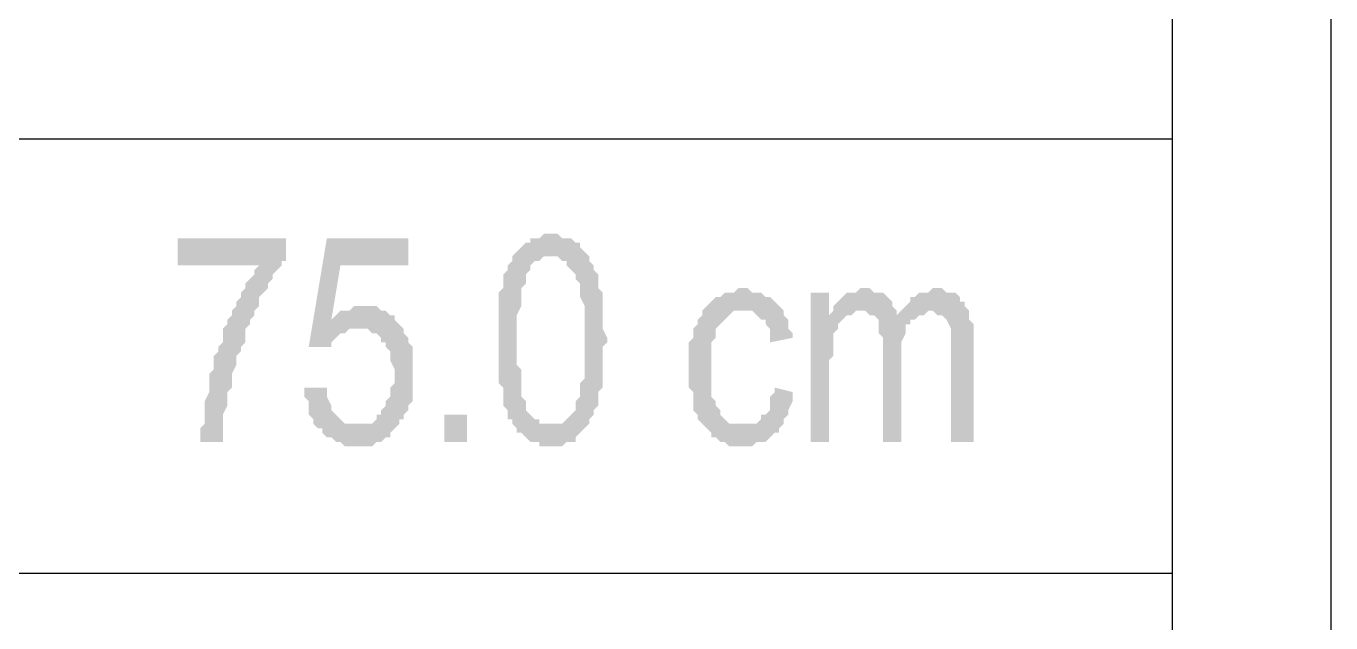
# Model space of a CAD drawing. Header units: inches. Extents: x 1387 to 2676, y -3005 to -2136.
# Drawn here: x 2562.568 to 2564.972, y -2149.72 to -2148.621 of the extents above; entities that cross this region are included whole.
import ezdxf

# ---------------------------------------------------------------- set-up
doc = ezdxf.new("R2010")
doc.units = ezdxf.units.IN
doc.header["$MEASUREMENT"] = 0
doc.layers.add('SAZE_DRAWINGS', color=7, linetype='Continuous')

msp = doc.modelspace()

# ---------------------------------------------------------------- hatches: boundary and pattern name
at = {"layer": 'SAZE_DRAWINGS'}
for points in [[(2563.046924, -2149.012061), (2562.846924, -2149.012061), (2562.846924, -2149.062061), (2562.996924, -2149.062061), (2562.98859, -2149.070394), (2562.98859, -2149.078728), (2562.980257, -2149.087061), (2562.971924, -2149.095394), (2562.971924, -2149.103728), (2562.96359, -2149.112061), (2562.96359, -2149.120394), (2562.955257, -2149.128728), (2562.955257, -2149.137061), (2562.946924, -2149.145394), (2562.946924, -2149.153728), (2562.93859, -2149.162061), (2562.93859, -2149.170394), (2562.930257, -2149.178728), (2562.930257, -2149.187061), (2562.930257, -2149.203728), (2562.921924, -2149.212061), (2562.921924, -2149.220394), (2562.91359, -2149.228728), (2562.91359, -2149.237061), (2562.91359, -2149.253728), (2562.905257, -2149.262061), (2562.905257, -2149.270394), (2562.905257, -2149.278728), (2562.905257, -2149.287061), (2562.905257, -2149.295394), (2562.896924, -2149.312061), (2562.896924, -2149.320394), (2562.896924, -2149.328728), (2562.896924, -2149.337061), (2562.896924, -2149.353728), (2562.88859, -2149.362061), (2562.88859, -2149.370394), (2562.88859, -2149.378728), (2562.88859, -2149.387061), (2562.930257, -2149.387061), (2562.930257, -2149.378728), (2562.930257, -2149.370394), (2562.930257, -2149.353728), (2562.930257, -2149.345394), (2562.930257, -2149.337061), (2562.93859, -2149.320394), (2562.93859, -2149.312061), (2562.93859, -2149.303728), (2562.93859, -2149.295394), (2562.946924, -2149.287061), (2562.946924, -2149.278728), (2562.946924, -2149.270394), (2562.946924, -2149.262061), (2562.955257, -2149.245394), (2562.955257, -2149.237061), (2562.955257, -2149.228728), (2562.96359, -2149.220394), (2562.96359, -2149.212061), (2562.971924, -2149.203728), (2562.971924, -2149.187061), (2562.971924, -2149.178728), (2562.980257, -2149.170394), (2562.980257, -2149.162061), (2562.98859, -2149.153728), (2562.98859, -2149.145394), (2562.996924, -2149.137061), (2562.996924, -2149.120394), (2563.005257, -2149.112061), (2563.01359, -2149.103728), (2563.01359, -2149.095394), (2563.021924, -2149.087061), (2563.021924, -2149.078728), (2563.030257, -2149.070394), (2563.03859, -2149.062061), (2563.03859, -2149.053728), (2563.046924, -2149.053728)], [(2563.271924, -2149.012061), (2563.121924, -2149.012061), (2563.08859, -2149.212061), (2563.130257, -2149.212061), (2563.130257, -2149.203728), (2563.13859, -2149.195394), (2563.146924, -2149.187061), (2563.146924, -2149.187061), (2563.155257, -2149.187061), (2563.16359, -2149.178728), (2563.171924, -2149.178728), (2563.180257, -2149.178728), (2563.255257, -2149.170394), (2563.255257, -2149.170394), (2563.246924, -2149.162061), (2563.130257, -2149.162061), (2563.146924, -2149.062061), (2563.271924, -2149.062061)], [(2563.53859, -2149.003728), (2563.53859, -2149.003728), (2563.521924, -2149.003728), (2563.51359, -2149.012061), (2563.505257, -2149.012061), (2563.496924, -2149.012061), (2563.496924, -2149.020394), (2563.48859, -2149.020394), (2563.480257, -2149.028728), (2563.480257, -2149.028728), (2563.471924, -2149.037061), (2563.46359, -2149.045394), (2563.53859, -2149.045394), (2563.53859, -2149.045394), (2563.546924, -2149.045394), (2563.555257, -2149.053728), (2563.56359, -2149.053728), (2563.56359, -2149.062061), (2563.571924, -2149.070394), (2563.580257, -2149.078728), (2563.580257, -2149.078728), (2563.580257, -2149.087061), (2563.580257, -2149.087061), (2563.58859, -2149.095394), (2563.58859, -2149.103728), (2563.58859, -2149.112061), (2563.58859, -2149.120394), (2563.596924, -2149.137061), (2563.596924, -2149.145394), (2563.596924, -2149.162061), (2563.596924, -2149.170394), (2563.596924, -2149.187061), (2563.596924, -2149.203728), (2563.596924, -2149.203728), (2563.596924, -2149.220394), (2563.596924, -2149.228728), (2563.596924, -2149.245394), (2563.596924, -2149.253728), (2563.596924, -2149.270394), (2563.58859, -2149.278728), (2563.58859, -2149.287061), (2563.58859, -2149.295394), (2563.58859, -2149.303728), (2563.580257, -2149.312061), (2563.580257, -2149.320394), (2563.580257, -2149.328728), (2563.580257, -2149.328728), (2563.571924, -2149.337061), (2563.56359, -2149.345394), (2563.555257, -2149.353728), (2563.546924, -2149.353728), (2563.546924, -2149.353728), (2563.53859, -2149.353728), (2563.471924, -2149.362061), (2563.471924, -2149.370394), (2563.480257, -2149.370394), (2563.48859, -2149.378728), (2563.496924, -2149.387061), (2563.505257, -2149.387061), (2563.51359, -2149.387061), (2563.51359, -2149.395394), (2563.530257, -2149.395394), (2563.53859, -2149.395394), (2563.53859, -2149.395394), (2563.546924, -2149.395394), (2563.555257, -2149.395394), (2563.56359, -2149.387061), (2563.571924, -2149.387061), (2563.580257, -2149.387061), (2563.580257, -2149.378728), (2563.58859, -2149.370394), (2563.58859, -2149.370394), (2563.596924, -2149.362061), (2563.605257, -2149.353728), (2563.605257, -2149.345394), (2563.61359, -2149.337061), (2563.61359, -2149.328728), (2563.621924, -2149.320394), (2563.621924, -2149.312061), (2563.621924, -2149.303728), (2563.621924, -2149.295394), (2563.630257, -2149.287061), (2563.630257, -2149.278728), (2563.630257, -2149.270394), (2563.630257, -2149.262061), (2563.630257, -2149.245394), (2563.630257, -2149.237061), (2563.630257, -2149.228728), (2563.630257, -2149.212061), (2563.63859, -2149.203728), (2563.63859, -2149.195394), (2563.630257, -2149.178728), (2563.630257, -2149.170394), (2563.630257, -2149.162061), (2563.630257, -2149.145394), (2563.630257, -2149.137061), (2563.630257, -2149.128728), (2563.630257, -2149.120394), (2563.630257, -2149.112061), (2563.621924, -2149.103728), (2563.621924, -2149.095394), (2563.621924, -2149.078728), (2563.61359, -2149.070394), (2563.61359, -2149.062061), (2563.605257, -2149.053728), (2563.605257, -2149.045394), (2563.596924, -2149.037061), (2563.58859, -2149.028728), (2563.58859, -2149.020394), (2563.580257, -2149.020394), (2563.580257, -2149.020394), (2563.571924, -2149.012061), (2563.56359, -2149.012061), (2563.555257, -2149.012061), (2563.546924, -2149.003728)], [(2563.46359, -2149.045394), (2563.46359, -2149.053728), (2563.455257, -2149.062061), (2563.455257, -2149.070394), (2563.446924, -2149.078728), (2563.446924, -2149.095394), (2563.446924, -2149.095394), (2563.446924, -2149.103728), (2563.43859, -2149.112061), (2563.43859, -2149.120394), (2563.43859, -2149.128728), (2563.43859, -2149.145394), (2563.43859, -2149.153728), (2563.43859, -2149.162061), (2563.43859, -2149.178728), (2563.43859, -2149.187061), (2563.43859, -2149.203728), (2563.43859, -2149.203728), (2563.43859, -2149.220394), (2563.43859, -2149.237061), (2563.43859, -2149.245394), (2563.43859, -2149.262061), (2563.43859, -2149.270394), (2563.43859, -2149.278728), (2563.446924, -2149.287061), (2563.446924, -2149.303728), (2563.446924, -2149.312061), (2563.446924, -2149.320394), (2563.455257, -2149.328728), (2563.455257, -2149.337061), (2563.455257, -2149.345394), (2563.46359, -2149.345394), (2563.46359, -2149.353728), (2563.471924, -2149.362061), (2563.53859, -2149.353728), (2563.530257, -2149.353728), (2563.521924, -2149.353728), (2563.51359, -2149.353728), (2563.51359, -2149.345394), (2563.505257, -2149.345394), (2563.496924, -2149.337061), (2563.48859, -2149.328728), (2563.48859, -2149.320394), (2563.48859, -2149.320394), (2563.48859, -2149.312061), (2563.480257, -2149.303728), (2563.480257, -2149.295394), (2563.480257, -2149.287061), (2563.480257, -2149.278728), (2563.480257, -2149.270394), (2563.480257, -2149.253728), (2563.471924, -2149.245394), (2563.471924, -2149.228728), (2563.471924, -2149.212061), (2563.471924, -2149.203728), (2563.471924, -2149.195394), (2563.471924, -2149.178728), (2563.471924, -2149.162061), (2563.471924, -2149.153728), (2563.480257, -2149.137061), (2563.480257, -2149.128728), (2563.480257, -2149.120394), (2563.480257, -2149.112061), (2563.480257, -2149.103728), (2563.48859, -2149.095394), (2563.48859, -2149.087061), (2563.48859, -2149.078728), (2563.496924, -2149.070394), (2563.496924, -2149.062061), (2563.505257, -2149.053728), (2563.51359, -2149.053728), (2563.521924, -2149.045394), (2563.530257, -2149.045394), (2563.53859, -2149.045394)], [(2563.88859, -2149.103728), (2563.88859, -2149.103728), (2563.880257, -2149.103728), (2563.871924, -2149.112061), (2563.86359, -2149.112061), (2563.855257, -2149.112061), (2563.846924, -2149.120394), (2563.83859, -2149.120394), (2563.830257, -2149.128728), (2563.830257, -2149.128728), (2563.821924, -2149.137061), (2563.81359, -2149.145394), (2563.81359, -2149.153728), (2563.805257, -2149.162061), (2563.805257, -2149.170394), (2563.796924, -2149.178728), (2563.796924, -2149.187061), (2563.796924, -2149.195394), (2563.78859, -2149.203728), (2563.78859, -2149.220394), (2563.78859, -2149.228728), (2563.78859, -2149.237061), (2563.78859, -2149.253728), (2563.78859, -2149.262061), (2563.78859, -2149.278728), (2563.78859, -2149.287061), (2563.796924, -2149.295394), (2563.796924, -2149.303728), (2563.796924, -2149.320394), (2563.796924, -2149.328728), (2563.805257, -2149.337061), (2563.805257, -2149.345394), (2563.81359, -2149.353728), (2563.81359, -2149.353728), (2563.88859, -2149.353728), (2563.88859, -2149.353728), (2563.880257, -2149.353728), (2563.871924, -2149.353728), (2563.86359, -2149.353728), (2563.855257, -2149.345394), (2563.846924, -2149.337061), (2563.846924, -2149.328728), (2563.846924, -2149.328728), (2563.83859, -2149.320394), (2563.83859, -2149.312061), (2563.830257, -2149.303728), (2563.830257, -2149.295394), (2563.830257, -2149.287061), (2563.830257, -2149.278728), (2563.830257, -2149.262061), (2563.830257, -2149.253728), (2563.830257, -2149.245394), (2563.830257, -2149.237061), (2563.830257, -2149.220394), (2563.830257, -2149.212061), (2563.830257, -2149.203728), (2563.83859, -2149.195394), (2563.83859, -2149.187061), (2563.83859, -2149.178728), (2563.846924, -2149.170394), (2563.846924, -2149.170394), (2563.855257, -2149.162061), (2563.86359, -2149.153728), (2563.86359, -2149.153728), (2563.871924, -2149.145394), (2563.880257, -2149.145394), (2563.88859, -2149.145394), (2563.96359, -2149.145394), (2563.955257, -2149.137061), (2563.946924, -2149.128728), (2563.946924, -2149.128728), (2563.93859, -2149.120394), (2563.930257, -2149.120394), (2563.921924, -2149.112061), (2563.91359, -2149.112061), (2563.905257, -2149.112061), (2563.896924, -2149.103728)], [(2564.11359, -2149.103728), (2564.105257, -2149.103728), (2564.096924, -2149.112061), (2564.080257, -2149.112061), (2564.071924, -2149.120394), (2564.071924, -2149.120394), (2564.06359, -2149.128728), (2564.055257, -2149.137061), (2564.055257, -2149.145394), (2564.105257, -2149.145394), (2564.105257, -2149.145394), (2564.11359, -2149.145394), (2564.121924, -2149.153728), (2564.130257, -2149.153728), (2564.171924, -2149.153728), (2564.171924, -2149.153728), (2564.171924, -2149.145394), (2564.16359, -2149.137061), (2564.16359, -2149.128728), (2564.155257, -2149.120394), (2564.155257, -2149.120394), (2564.146924, -2149.112061), (2564.13859, -2149.112061), (2564.130257, -2149.112061), (2564.121924, -2149.103728)], [(2564.246924, -2149.103728), (2564.246924, -2149.103728), (2564.23859, -2149.103728), (2564.230257, -2149.112061), (2564.221924, -2149.112061), (2564.21359, -2149.112061), (2564.205257, -2149.120394), (2564.196924, -2149.120394), (2564.196924, -2149.128728), (2564.18859, -2149.137061), (2564.180257, -2149.145394), (2564.23859, -2149.145394), (2564.23859, -2149.145394), (2564.246924, -2149.153728), (2564.255257, -2149.153728), (2564.26359, -2149.162061), (2564.26359, -2149.162061), (2564.271924, -2149.178728), (2564.271924, -2149.178728), (2564.271924, -2149.187061), (2564.271924, -2149.203728), (2564.271924, -2149.212061), (2564.271924, -2149.387061), (2564.31359, -2149.387061), (2564.31359, -2149.195394), (2564.31359, -2149.195394), (2564.31359, -2149.187061), (2564.31359, -2149.170394), (2564.305257, -2149.162061), (2564.305257, -2149.153728), (2564.305257, -2149.145394), (2564.296924, -2149.137061), (2564.296924, -2149.128728), (2564.28859, -2149.128728), (2564.28859, -2149.120394), (2564.280257, -2149.112061), (2564.271924, -2149.112061), (2564.26359, -2149.112061), (2564.255257, -2149.103728)], [(2564.046924, -2149.112061), (2564.01359, -2149.112061), (2564.01359, -2149.387061), (2564.046924, -2149.387061), (2564.046924, -2149.245394), (2564.046924, -2149.237061), (2564.055257, -2149.228728), (2564.055257, -2149.212061), (2564.055257, -2149.203728), (2564.055257, -2149.195394), (2564.055257, -2149.187061), (2564.06359, -2149.178728), (2564.06359, -2149.170394), (2564.071924, -2149.162061), (2564.080257, -2149.153728), (2564.080257, -2149.153728), (2564.046924, -2149.153728)], [(2563.18859, -2149.137061), (2563.18859, -2149.137061), (2563.171924, -2149.137061), (2563.16359, -2149.145394), (2563.155257, -2149.145394), (2563.146924, -2149.145394), (2563.13859, -2149.153728), (2563.130257, -2149.162061), (2563.246924, -2149.162061), (2563.246924, -2149.153728), (2563.23859, -2149.153728), (2563.230257, -2149.145394), (2563.221924, -2149.145394), (2563.21359, -2149.137061), (2563.205257, -2149.137061), (2563.196924, -2149.137061)], [(2563.96359, -2149.145394), (2563.88859, -2149.145394), (2563.905257, -2149.145394), (2563.91359, -2149.153728), (2563.921924, -2149.162061), (2563.930257, -2149.162061), (2563.930257, -2149.170394), (2563.93859, -2149.178728), (2563.93859, -2149.187061), (2563.93859, -2149.203728), (2563.980257, -2149.195394), (2563.980257, -2149.187061), (2563.971924, -2149.178728), (2563.971924, -2149.170394), (2563.971924, -2149.162061), (2563.96359, -2149.153728)], [(2564.055257, -2149.145394), (2564.046924, -2149.153728), (2564.08859, -2149.153728), (2564.096924, -2149.145394), (2564.105257, -2149.145394)], [(2564.180257, -2149.145394), (2564.171924, -2149.153728), (2564.130257, -2149.153728), (2564.13859, -2149.162061), (2564.13859, -2149.170394), (2564.13859, -2149.178728), (2564.13859, -2149.187061), (2564.146924, -2149.195394), (2564.146924, -2149.212061), (2564.146924, -2149.387061), (2564.180257, -2149.387061), (2564.180257, -2149.228728), (2564.180257, -2149.220394), (2564.180257, -2149.212061), (2564.180257, -2149.203728), (2564.18859, -2149.187061), (2564.18859, -2149.178728), (2564.18859, -2149.170394), (2564.196924, -2149.170394), (2564.196924, -2149.162061), (2564.205257, -2149.162061), (2564.21359, -2149.153728), (2564.221924, -2149.153728), (2564.230257, -2149.145394), (2564.23859, -2149.145394)], [(2563.255257, -2149.170394), (2563.180257, -2149.178728), (2563.180257, -2149.178728), (2563.196924, -2149.178728), (2563.205257, -2149.187061), (2563.21359, -2149.187061), (2563.221924, -2149.195394), (2563.221924, -2149.203728), (2563.230257, -2149.203728), (2563.230257, -2149.212061), (2563.23859, -2149.220394), (2563.23859, -2149.228728), (2563.23859, -2149.237061), (2563.246924, -2149.253728), (2563.246924, -2149.262061), (2563.246924, -2149.262061), (2563.246924, -2149.278728), (2563.23859, -2149.287061), (2563.23859, -2149.295394), (2563.23859, -2149.303728), (2563.230257, -2149.312061), (2563.230257, -2149.320394), (2563.221924, -2149.328728), (2563.221924, -2149.337061), (2563.21359, -2149.337061), (2563.21359, -2149.345394), (2563.205257, -2149.353728), (2563.196924, -2149.353728), (2563.18859, -2149.353728), (2563.180257, -2149.353728), (2563.255257, -2149.353728), (2563.255257, -2149.345394), (2563.26359, -2149.345394), (2563.26359, -2149.337061), (2563.271924, -2149.328728), (2563.271924, -2149.320394), (2563.280257, -2149.312061), (2563.280257, -2149.303728), (2563.280257, -2149.295394), (2563.280257, -2149.278728), (2563.280257, -2149.270394), (2563.280257, -2149.262061), (2563.280257, -2149.253728), (2563.280257, -2149.245394), (2563.280257, -2149.237061), (2563.280257, -2149.220394), (2563.280257, -2149.212061), (2563.271924, -2149.203728), (2563.271924, -2149.195394), (2563.26359, -2149.187061), (2563.26359, -2149.178728)], [(2563.121924, -2149.287061), (2563.080257, -2149.287061), (2563.080257, -2149.303728), (2563.08859, -2149.312061), (2563.08859, -2149.328728), (2563.08859, -2149.337061), (2563.096924, -2149.345394), (2563.096924, -2149.353728), (2563.105257, -2149.362061), (2563.11359, -2149.362061), (2563.11359, -2149.370394), (2563.121924, -2149.378728), (2563.130257, -2149.378728), (2563.13859, -2149.387061), (2563.146924, -2149.387061), (2563.155257, -2149.395394), (2563.16359, -2149.395394), (2563.171924, -2149.395394), (2563.180257, -2149.395394), (2563.180257, -2149.395394), (2563.18859, -2149.395394), (2563.196924, -2149.395394), (2563.205257, -2149.395394), (2563.21359, -2149.387061), (2563.221924, -2149.387061), (2563.230257, -2149.378728), (2563.23859, -2149.378728), (2563.23859, -2149.370394), (2563.246924, -2149.362061), (2563.255257, -2149.353728), (2563.180257, -2149.353728), (2563.180257, -2149.353728), (2563.171924, -2149.353728), (2563.16359, -2149.353728), (2563.155257, -2149.353728), (2563.146924, -2149.345394), (2563.13859, -2149.337061), (2563.13859, -2149.337061), (2563.130257, -2149.328728), (2563.130257, -2149.320394), (2563.121924, -2149.303728), (2563.121924, -2149.295394)], [(2563.946924, -2149.287061), (2563.946924, -2149.295394), (2563.93859, -2149.303728), (2563.93859, -2149.328728), (2563.930257, -2149.337061), (2563.921924, -2149.337061), (2563.921924, -2149.345394), (2563.91359, -2149.353728), (2563.905257, -2149.353728), (2563.896924, -2149.353728), (2563.88859, -2149.353728), (2563.81359, -2149.353728), (2563.821924, -2149.362061), (2563.830257, -2149.370394), (2563.830257, -2149.378728), (2563.83859, -2149.378728), (2563.846924, -2149.387061), (2563.855257, -2149.387061), (2563.86359, -2149.395394), (2563.871924, -2149.395394), (2563.880257, -2149.395394), (2563.88859, -2149.395394), (2563.896924, -2149.395394), (2563.905257, -2149.395394), (2563.91359, -2149.387061), (2563.921924, -2149.387061), (2563.930257, -2149.387061), (2563.93859, -2149.378728), (2563.946924, -2149.370394), (2563.946924, -2149.370394), (2563.955257, -2149.370394), (2563.955257, -2149.362061), (2563.96359, -2149.353728), (2563.96359, -2149.345394), (2563.971924, -2149.337061), (2563.971924, -2149.328728), (2563.980257, -2149.312061), (2563.980257, -2149.303728), (2563.980257, -2149.295394)]]:
    msp.add_hatch(color=3, dxfattribs=at).paths.add_polyline_path(points)

# ---------------------------------------------------------------- linework, layer by layer
at = {"layer": 'SAZE_DRAWINGS', "color": 3}
for points in [[(2564.971924, -2144.520394), (2564.971924, -2154.737061)], [(2564.680257, -2154.445394), (2564.680257, -2144.820394)], [(2554.555257, -2148.828728), (2564.680257, -2148.828728)], [(2554.555257, -2149.628728), (2564.680257, -2149.628728)]]:
    msp.add_lwpolyline(points, dxfattribs=at)
msp.add_solid([(2563.33859, -2149.387061), (2563.33859, -2149.337061), (2563.380257, -2149.387061), (2563.380257, -2149.337061)], dxfattribs=at)

doc.saveas('drawing.dxf')
